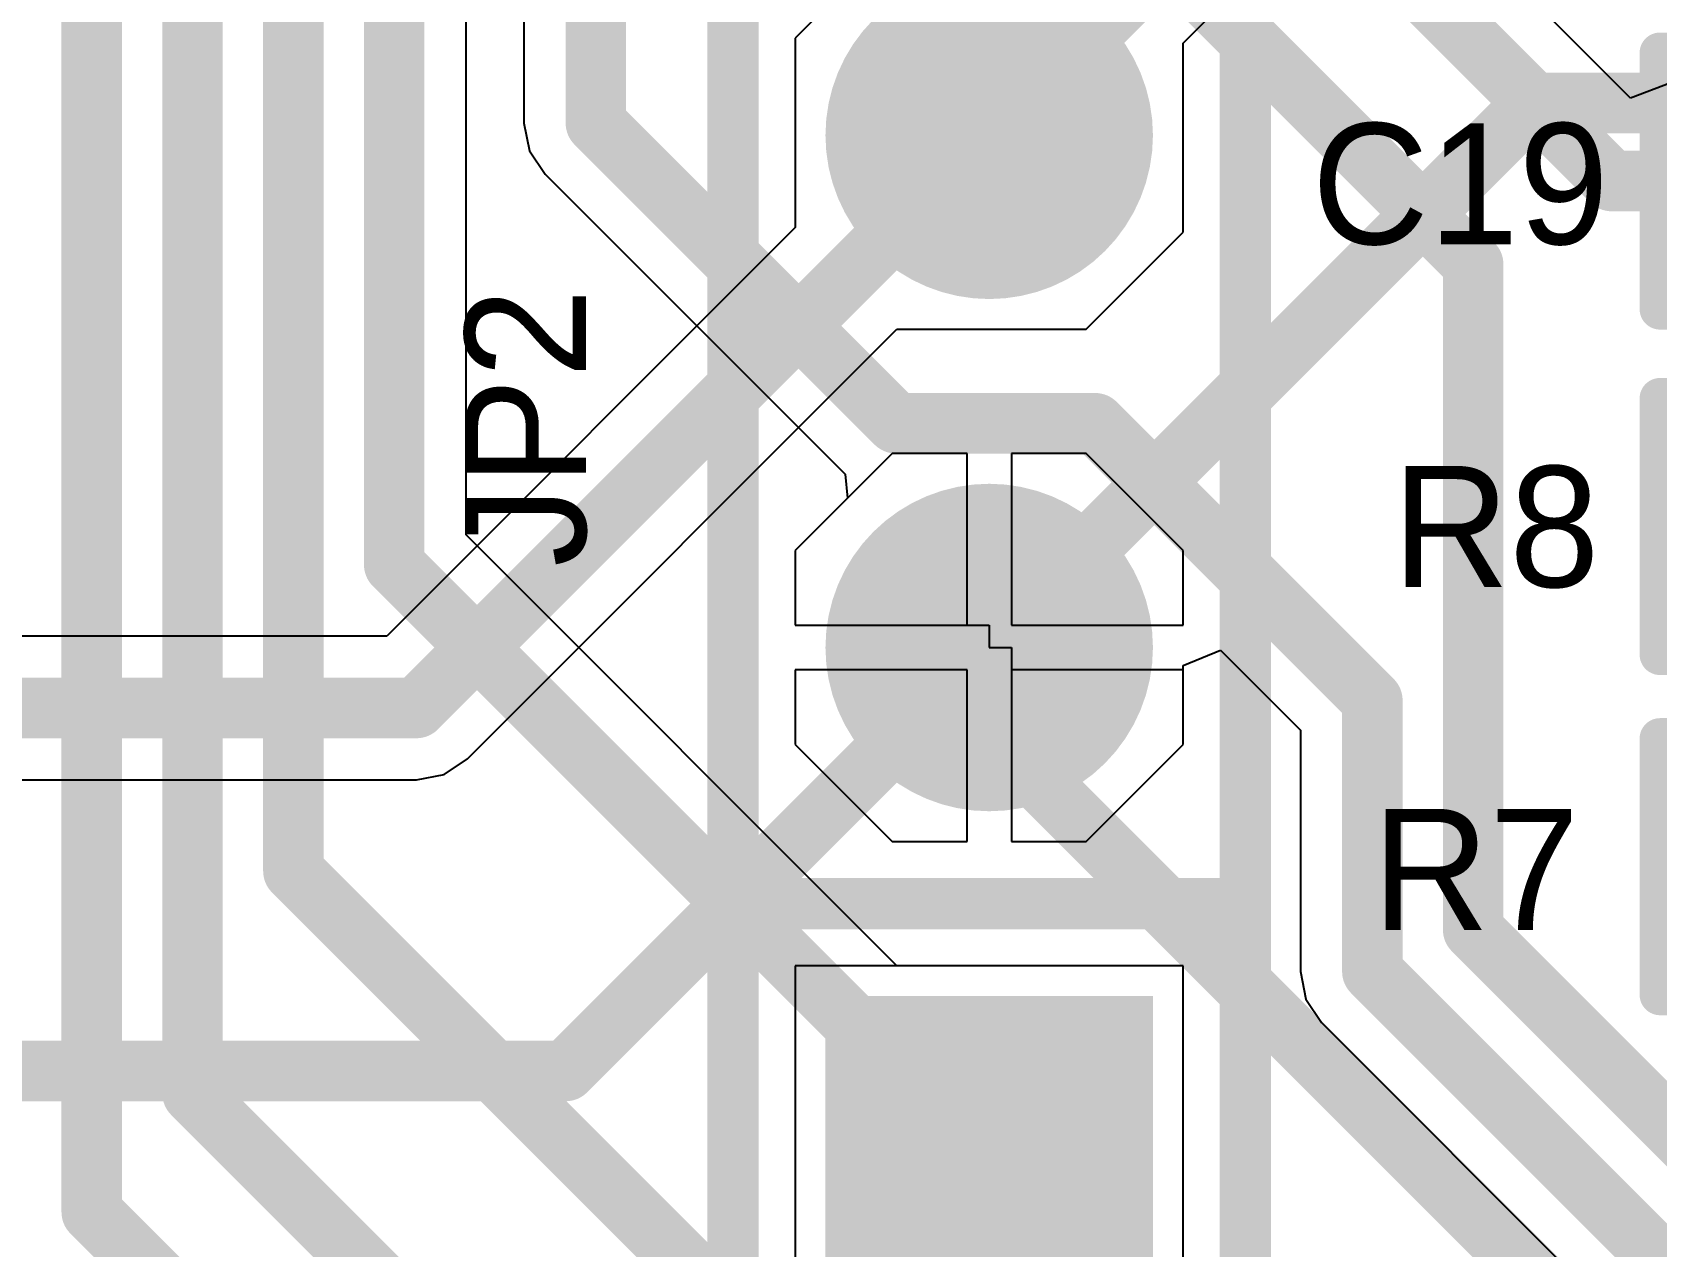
# Model space of a CAD drawing. Header units: millimetres. Extents: x 59 to 152, y 30 to 146.
# Drawn here: x 75.96 to 84.01, y 106.23 to 112.25 of the extents above; entities that cross this region are included whole.
import ezdxf

# ---------------------------------------------------------------- set-up
doc = ezdxf.new("R2010")
doc.units = ezdxf.units.MM
for name, color, linetype in [('BottomLayer', 5, 'Continuous'), ('BottomSolder', 6, 'Continuous'), ('Mechanical16', 56, 'Continuous'), ('Mechanical6', 56, 'Continuous'), ('MultiLayer', 9, 'Continuous'), ('PadHoleLayer', 156, 'Continuous'), ('TopLayer', 1, 'Continuous'), ('TopOverlay', 2, 'Continuous'), ('TopPaste', 8, 'Continuous'), ('TopSolder', 216, 'Continuous')]:
    doc.layers.add(name, color=color, linetype=linetype)

# ---------------------------------------------------------------- blocks, each defined once
blk = doc.blocks.new('C0603_191')
at = {"layer": 'Mechanical16'}
for points, const_width in [([(0.8635999999999999, 0.4064), (-0.85000084, 0.4064)], 0.0254), ([(-0.85000084, 0.4064), (-0.85000084, -0.3999992)], 0.0254), ([(0.8635999999999999, 0.4064), (0.8635999999999999, -0.3999992)], 0.0254), ([(0.4572, 0.3302), (-0.43200066, 0.3302)], 0.1016), ([(0.4572, -0.30599888), (-0.43200066, -0.30599888)], 0.1016), ([(0.8635999999999999, -0.3999992), (-0.85000084, -0.3999992)], 0.0254)]:
    blk.add_lwpolyline(points, dxfattribs=dict(at, const_width=const_width))
for points, const_width in [([(-0.85635084, 0.4064, 1), (-0.8436508399999999, 0.4064, 1)], 0.0127), ([(-0.85635084, 0.4064, 1), (-0.8436508399999999, 0.4064, 1)], 0.0127), ([(0.85725, 0.4064, 1), (0.86995, 0.4064, 1)], 0.0127), ([(0.85725, 0.4064, 1), (0.86995, 0.4064, 1)], 0.0127), ([(-0.45740066, 0.3302, 1), (-0.40660066, 0.3302, 1)], 0.0508), ([(0.4318, 0.3302, 1), (0.4826, 0.3302, 1)], 0.0508), ([(-0.45740066, -0.30599888, 1), (-0.40660066, -0.30599888, 1)], 0.0508), ([(0.4318, -0.30599888, 1), (0.4826, -0.30599888, 1)], 0.0508), ([(-0.85635084, -0.3999992, 1), (-0.8436508399999999, -0.3999992, 1)], 0.0127), ([(-0.85635084, -0.3999992, 1), (-0.8436508399999999, -0.3999992, 1)], 0.0127), ([(0.85725, -0.3999992, 1), (0.86995, -0.3999992, 1)], 0.0127), ([(0.85725, -0.3999992, 1), (0.86995, -0.3999992, 1)], 0.0127)]:
    blk.add_lwpolyline(points, format="xyb", close=True, dxfattribs=dict(at, const_width=const_width))
for points in [[(-0.8382660399999999, -0.39991792), (-0.43186604, -0.39991792), (-0.8382660399999999, 0.40648128), (-0.43186604, 0.40648128)], [(0.43173396, -0.39991792), (0.83813396, -0.39991792), (0.43173396, 0.40648128), (0.83813396, 0.40648128)]]:
    blk.add_solid(points, dxfattribs=at)
at = {"layer": 'Mechanical6'}
blk.add_solid([(-0.199898, -0.40010842), (0.2032, -0.40010842), (-0.199898, 0.40639238), (0.2032, 0.40639238)], dxfattribs=at)
at = {"layer": 'TopLayer'}
for points in [[(-1.2192, -0.4064), (-0.3048, -0.4064), (-1.2192, 0.4064), (-0.3048, 0.4064)], [(0.3048, -0.4064), (1.2192, -0.4064), (0.3048, 0.4064), (1.2192, 0.4064)]]:
    blk.add_solid(points, dxfattribs=at)
at = {"layer": 'TopOverlay', "const_width": 0.2032}
for points in [[(1.4732, 0.635), (-1.4605, 0.635)], [(-1.4605, 0.635), (-1.4605, -0.635)], [(1.4732, 0.635), (1.4732, -0.635)], [(1.4732, -0.635), (-1.4605, -0.635)]]:
    blk.add_lwpolyline(points, dxfattribs=at)
at = {"layer": 'TopOverlay', "const_width": 0.1016}
for points in [[(-1.5113, 0.635, 1), (-1.4097, 0.635, 1)], [(-1.5113, 0.635, 1), (-1.4097, 0.635, 1)], [(1.4224, 0.635, 1), (1.524, 0.635, 1)], [(1.4224, 0.635, 1), (1.524, 0.635, 1)], [(-1.5113, -0.635, 1), (-1.4097, -0.635, 1)], [(-1.5113, -0.635, 1), (-1.4097, -0.635, 1)], [(1.4224, -0.635, 1), (1.524, -0.635, 1)], [(1.4224, -0.635, 1), (1.524, -0.635, 1)]]:
    blk.add_lwpolyline(points, format="xyb", close=True, dxfattribs=at)
at = {"layer": 'TopPaste'}
for points in [[(-1.2192, -0.4064), (-0.3048, -0.4064), (-1.2192, 0.4064), (-0.3048, 0.4064)], [(0.3048, -0.4064), (1.2192, -0.4064), (0.3048, 0.4064), (1.2192, 0.4064)]]:
    blk.add_solid(points, dxfattribs=at)
at = {"layer": 'TopSolder'}
for points in [[(-1.2691999, -0.4563999), (-0.2548001, -0.4563999), (-1.2691999, 0.4563999), (-0.2548001, 0.4563999)], [(0.2548001, -0.4563999), (1.2691999, -0.4563999), (0.2548001, 0.4563999), (1.2691999, 0.4563999)]]:
    blk.add_solid(points, dxfattribs=at)
blk = doc.blocks.new('1X03_240')
at = {"layer": 'BottomLayer', "const_width": 0.762}
for points in [[(-0.381, 0, 1), (0.381, 0, 1)], [(2.159, 0, 1), (2.921, 0, 1)]]:
    blk.add_lwpolyline(points, format="xyb", close=True, dxfattribs=at)
at = {"layer": 'BottomLayer'}
blk.add_solid([(-1.778, -0.762), (-1.778, 0.762), (-3.302, -0.762), (-3.302, 0.762)], dxfattribs=at)
at = {"layer": 'BottomSolder', "const_width": 0.8119999}
for points in [[(-0.40599868, 0, 1), (0.40599868, 0, 1)], [(2.13400132, 0, 1), (2.94599868, 0, 1)]]:
    blk.add_lwpolyline(points, format="xyb", close=True, dxfattribs=at)
at = {"layer": 'BottomSolder'}
blk.add_solid([(-1.7280001, -0.8119999), (-1.7280001, 0.8119999), (-3.3519999, -0.8119999), (-3.3519999, 0.8119999)], dxfattribs=at)
at = {"layer": 'Mechanical16'}
for points in [[(-2.79362408, -0.254), (-2.28562408, -0.254), (-2.79362408, 0.254), (-2.28562408, 0.254)], [(-0.25362408, -0.254), (0.25437592, -0.254), (-0.25362408, 0.254), (0.25437592, 0.254)], [(2.28637592, -0.254), (2.79437592, -0.254), (2.28637592, 0.254), (2.79437592, 0.254)]]:
    blk.add_solid(points, dxfattribs=at)
at = {"layer": 'MultiLayer', "const_width": 0.762}
for points in [[(-0.381, 0, 1), (0.381, 0, 1)], [(2.159, 0, 1), (2.921, 0, 1)]]:
    blk.add_lwpolyline(points, format="xyb", close=True, dxfattribs=at)
at = {"layer": 'MultiLayer'}
blk.add_solid([(-1.778, -0.762), (-1.778, 0.762), (-3.302, -0.762), (-3.302, 0.762)], dxfattribs=at)
at = {"layer": 'PadHoleLayer', "const_width": 0.508}
for points in [[(-2.794, 0, 1), (-2.286, 0, 1)], [(-0.254, 0, 1), (0.254, 0, 1)], [(2.286, 0, 1), (2.794, 0, 1)]]:
    blk.add_lwpolyline(points, format="xyb", close=True, dxfattribs=at)
at = {"layer": 'TopLayer', "const_width": 0.762}
for points in [[(-0.381, 0, 1), (0.381, 0, 1)], [(2.159, 0, 1), (2.921, 0, 1)]]:
    blk.add_lwpolyline(points, format="xyb", close=True, dxfattribs=at)
at = {"layer": 'TopLayer'}
blk.add_solid([(-1.778, -0.762), (-1.778, 0.762), (-3.302, -0.762), (-3.302, 0.762)], dxfattribs=at)
at = {"layer": 'TopOverlay', "const_width": 0.254}
for points in [[(-3.81, 1.27), (-3.81, -1.27)], [(-3.81, 1.27), (-1.27, 1.27)], [(-1.27, 1.27), (3.81, 1.27)], [(-1.27, 1.27), (-1.27, -1.27)], [(3.81, 1.27), (3.81, -1.27)], [(-3.81, -1.27), (3.81, -1.27)]]:
    blk.add_lwpolyline(points, dxfattribs=at)
at = {"layer": 'TopOverlay', "const_width": 0.127}
for points in [[(-3.8735, 1.27, 1), (-3.7465, 1.27, 1)], [(-3.8735, 1.27, 1), (-3.7465, 1.27, 1)], [(-1.3335, 1.27, 1), (-1.2065, 1.27, 1)], [(-1.3335, 1.27, 1), (-1.2065, 1.27, 1)], [(-1.3335, 1.27, 1), (-1.2065, 1.27, 1)], [(3.7465, 1.27, 1), (3.8735, 1.27, 1)], [(3.7465, 1.27, 1), (3.8735, 1.27, 1)], [(-3.8735, -1.27, 1), (-3.7465, -1.27, 1)], [(-3.8735, -1.27, 1), (-3.7465, -1.27, 1)], [(-1.3335, -1.27, 1), (-1.2065, -1.27, 1)], [(3.7465, -1.27, 1), (3.8735, -1.27, 1)], [(3.7465, -1.27, 1), (3.8735, -1.27, 1)]]:
    blk.add_lwpolyline(points, format="xyb", close=True, dxfattribs=at)
at = {"layer": 'TopSolder', "const_width": 0.8119999}
for points in [[(-0.40599868, 0, 1), (0.40599868, 0, 1)], [(2.13400132, 0, 1), (2.94599868, 0, 1)]]:
    blk.add_lwpolyline(points, format="xyb", close=True, dxfattribs=at)
at = {"layer": 'TopSolder'}
blk.add_solid([(-1.7280001, -0.8119999), (-1.7280001, 0.8119999), (-3.3519999, -0.8119999), (-3.3519999, 0.8119999)], dxfattribs=at)
blk = doc.blocks.new('R0603_259')
at = {"layer": 'Mechanical16'}
for points, const_width in [([(-0.85000084, -0.3999992), (-0.85000084, 0.4064)], 0.0254), ([(-0.85000084, 0.4064), (0.8635999999999999, 0.4064)], 0.0254), ([(0.8635999999999999, -0.3999992), (0.8635999999999999, 0.4064)], 0.0254), ([(-0.43200066, 0.3302), (0.4572, 0.3302)], 0.1016), ([(-0.43200066, -0.30599888), (0.4572, -0.30599888)], 0.1016), ([(-0.85000084, -0.3999992), (0.8635999999999999, -0.3999992)], 0.0254)]:
    blk.add_lwpolyline(points, dxfattribs=dict(at, const_width=const_width))
for points, const_width in [([(-0.85635084, 0.4064, 1), (-0.8436508399999999, 0.4064, 1)], 0.0127), ([(-0.85635084, 0.4064, 1), (-0.8436508399999999, 0.4064, 1)], 0.0127), ([(0.85725, 0.4064, 1), (0.86995, 0.4064, 1)], 0.0127), ([(0.85725, 0.4064, 1), (0.86995, 0.4064, 1)], 0.0127), ([(-0.45740066, 0.3302, 1), (-0.40660066, 0.3302, 1)], 0.0508), ([(0.4318, 0.3302, 1), (0.4826, 0.3302, 1)], 0.0508), ([(-0.45740066, -0.30599888, 1), (-0.40660066, -0.30599888, 1)], 0.0508), ([(0.4318, -0.30599888, 1), (0.4826, -0.30599888, 1)], 0.0508), ([(-0.85635084, -0.3999992, 1), (-0.8436508399999999, -0.3999992, 1)], 0.0127), ([(-0.85635084, -0.3999992, 1), (-0.8436508399999999, -0.3999992, 1)], 0.0127), ([(0.85725, -0.3999992, 1), (0.86995, -0.3999992, 1)], 0.0127), ([(0.85725, -0.3999992, 1), (0.86995, -0.3999992, 1)], 0.0127)]:
    blk.add_lwpolyline(points, format="xyb", close=True, dxfattribs=dict(at, const_width=const_width))
for points in [[(-0.83817714, -0.4001897), (-0.4317771399999999, -0.4001897), (-0.83817714, 0.4062095), (-0.4317771399999999, 0.4062095)], [(0.43182286, -0.4001897), (0.8382228599999999, -0.4001897), (0.43182286, 0.4062095), (0.8382228599999999, 0.4062095)]]:
    blk.add_solid(points, dxfattribs=at)
at = {"layer": 'Mechanical6'}
blk.add_solid([(-0.19991324, -0.40010334), (0.20318476, -0.40010334), (-0.19991324, 0.40639746), (0.20318476, 0.40639746)], dxfattribs=at)
at = {"layer": 'TopLayer'}
for points in [[(-1.2192, -0.4064), (-0.3048, -0.4064), (-1.2192, 0.4064), (-0.3048, 0.4064)], [(0.3048, -0.4064), (1.2192, -0.4064), (0.3048, 0.4064), (1.2192, 0.4064)]]:
    blk.add_solid(points, dxfattribs=at)
at = {"layer": 'TopOverlay', "const_width": 0.2032}
for points in [[(-1.4605, -0.635), (-1.4605, 0.635)], [(-1.4605, 0.635), (1.4732, 0.635)], [(1.4732, -0.635), (1.4732, 0.635)], [(-1.4605, -0.635), (1.4732, -0.635)]]:
    blk.add_lwpolyline(points, dxfattribs=at)
at = {"layer": 'TopOverlay', "const_width": 0.1016}
for points in [[(-1.5113, 0.635, 1), (-1.4097, 0.635, 1)], [(-1.5113, 0.635, 1), (-1.4097, 0.635, 1)], [(1.4224, 0.635, 1), (1.524, 0.635, 1)], [(1.4224, 0.635, 1), (1.524, 0.635, 1)], [(-1.5113, -0.635, 1), (-1.4097, -0.635, 1)], [(-1.5113, -0.635, 1), (-1.4097, -0.635, 1)], [(1.4224, -0.635, 1), (1.524, -0.635, 1)], [(1.4224, -0.635, 1), (1.524, -0.635, 1)]]:
    blk.add_lwpolyline(points, format="xyb", close=True, dxfattribs=at)
at = {"layer": 'TopPaste'}
for points in [[(-1.2192, -0.4064), (-0.3048, -0.4064), (-1.2192, 0.4064), (-0.3048, 0.4064)], [(0.3048, -0.4064), (1.2192, -0.4064), (0.3048, 0.4064), (1.2192, 0.4064)]]:
    blk.add_solid(points, dxfattribs=at)
at = {"layer": 'TopSolder'}
for points in [[(-1.2691999, -0.4563999), (-0.2548001, -0.4563999), (-1.2691999, 0.4563999), (-0.2548001, 0.4563999)], [(0.2548001, -0.4563999), (1.2691999, -0.4563999), (0.2548001, 0.4563999), (1.2691999, 0.4563999)]]:
    blk.add_solid(points, dxfattribs=at)
blk = doc.blocks.new('R0603_260')
at = {"layer": 'Mechanical16'}
for points, const_width in [([(-0.85000084, 0.4064), (-0.85000084, -0.3999992)], 0.0254), ([(0.8635999999999999, 0.4064), (-0.85000084, 0.4064)], 0.0254), ([(0.8635999999999999, 0.4064), (0.8635999999999999, -0.3999992)], 0.0254), ([(0.4572, 0.3302), (-0.43200066, 0.3302)], 0.1016), ([(0.4572, -0.30599888), (-0.43200066, -0.30599888)], 0.1016), ([(0.8635999999999999, -0.3999992), (-0.85000084, -0.3999992)], 0.0254)]:
    blk.add_lwpolyline(points, dxfattribs=dict(at, const_width=const_width))
for points, const_width in [([(-0.85635084, 0.4064, 1), (-0.8436508399999999, 0.4064, 1)], 0.0127), ([(-0.85635084, 0.4064, 1), (-0.8436508399999999, 0.4064, 1)], 0.0127), ([(0.85725, 0.4064, 1), (0.86995, 0.4064, 1)], 0.0127), ([(0.85725, 0.4064, 1), (0.86995, 0.4064, 1)], 0.0127), ([(-0.45740066, 0.3302, 1), (-0.40660066, 0.3302, 1)], 0.0508), ([(0.4318, 0.3302, 1), (0.4826, 0.3302, 1)], 0.0508), ([(-0.45740066, -0.30599888, 1), (-0.40660066, -0.30599888, 1)], 0.0508), ([(0.4318, -0.30599888, 1), (0.4826, -0.30599888, 1)], 0.0508), ([(-0.85635084, -0.3999992, 1), (-0.8436508399999999, -0.3999992, 1)], 0.0127), ([(-0.85635084, -0.3999992, 1), (-0.8436508399999999, -0.3999992, 1)], 0.0127), ([(0.85725, -0.3999992, 1), (0.86995, -0.3999992, 1)], 0.0127), ([(0.85725, -0.3999992, 1), (0.86995, -0.3999992, 1)], 0.0127)]:
    blk.add_lwpolyline(points, format="xyb", close=True, dxfattribs=dict(at, const_width=const_width))
for points in [[(-0.83967574, -0.3999865), (-0.43327574, -0.3999865), (-0.83967574, 0.4064127), (-0.43327574, 0.4064127)], [(0.43032426, -0.3999865), (0.83672426, -0.3999865), (0.43032426, 0.4064127), (0.83672426, 0.4064127)]]:
    blk.add_solid(points, dxfattribs=at)
at = {"layer": 'Mechanical6'}
blk.add_solid([(-0.19990308, -0.40010334), (0.20319492, -0.40010334), (-0.19990308, 0.40639746), (0.20319492, 0.40639746)], dxfattribs=at)
at = {"layer": 'TopLayer'}
for points in [[(-1.2192, -0.4064), (-0.3048, -0.4064), (-1.2192, 0.4064), (-0.3048, 0.4064)], [(0.3048, -0.4064), (1.2192, -0.4064), (0.3048, 0.4064), (1.2192, 0.4064)]]:
    blk.add_solid(points, dxfattribs=at)
at = {"layer": 'TopOverlay', "const_width": 0.2032}
for points in [[(-1.4605, 0.635), (-1.4605, -0.635)], [(1.4732, 0.635), (-1.4605, 0.635)], [(1.4732, 0.635), (1.4732, -0.635)], [(1.4732, -0.635), (-1.4605, -0.635)]]:
    blk.add_lwpolyline(points, dxfattribs=at)
at = {"layer": 'TopOverlay', "const_width": 0.1016}
for points in [[(-1.5113, 0.635, 1), (-1.4097, 0.635, 1)], [(-1.5113, 0.635, 1), (-1.4097, 0.635, 1)], [(1.4224, 0.635, 1), (1.524, 0.635, 1)], [(1.4224, 0.635, 1), (1.524, 0.635, 1)], [(-1.5113, -0.635, 1), (-1.4097, -0.635, 1)], [(-1.5113, -0.635, 1), (-1.4097, -0.635, 1)], [(1.4224, -0.635, 1), (1.524, -0.635, 1)], [(1.4224, -0.635, 1), (1.524, -0.635, 1)]]:
    blk.add_lwpolyline(points, format="xyb", close=True, dxfattribs=at)
at = {"layer": 'TopPaste'}
for points in [[(-1.2192, -0.4064), (-0.3048, -0.4064), (-1.2192, 0.4064), (-0.3048, 0.4064)], [(0.3048, -0.4064), (1.2192, -0.4064), (0.3048, 0.4064), (1.2192, 0.4064)]]:
    blk.add_solid(points, dxfattribs=at)
at = {"layer": 'TopSolder'}
for points in [[(-1.2691999, -0.4563999), (-0.2548001, -0.4563999), (-1.2691999, 0.4563999), (-0.2548001, 0.4563999)], [(0.2548001, -0.4563999), (1.2691999, -0.4563999), (0.2548001, 0.4563999), (1.2691999, 0.4563999)]]:
    blk.add_solid(points, dxfattribs=at)

msp = doc.modelspace()

# ---------------------------------------------------------------- linework, layer by layer
at = {"layer": 'BottomLayer'}
for p, q in [((80.21900136, 112.70199964), (79.73800156, 112.22099984)), ((81.66200076, 112.19732704), (82.15233506, 112.68766134)), ((79.73800156, 112.22099984), (79.73800156, 111.28267304)), ((81.66200076, 111.25900024), (81.66200076, 112.19732704)), ((79.73800156, 111.28267304), (77.71218646, 109.25685794)), ((81.18100095999999, 110.77800044), (81.66200076, 111.25900024)), ((78.11233806, 108.64766434), (80.24267415999999, 110.77800044)), ((80.24267415999999, 110.77800044), (81.18100095999999, 110.77800044)), ((80.21900136, 110.16199964), (79.73800156, 109.68099984)), ((80.59000137999999, 110.16199964), (80.21900136, 110.16199964)), ((80.59000137999999, 109.31000998), (80.59000137999999, 110.16199964)), ((81.18100095999999, 110.16199964), (80.81000094, 110.16199964)), ((80.81000094, 110.16199964), (80.81000094, 109.31000998)), ((81.66200076, 109.68099984), (81.18100095999999, 110.16199964)), ((79.73800156, 109.68099984), (79.73800156, 109.31000998)), ((81.66200076, 109.31000998), (81.66200076, 109.68099984)), ((79.73800156, 109.31000998), (80.59000137999999, 109.31000998)), ((80.81000094, 109.31000998), (81.66200076, 109.31000998)), ((77.71218646, 109.25685794), (71.5628998, 109.25685794)), ((80.59000137999999, 109.09001042), (79.73800156, 109.09001042)), ((79.73800156, 109.09001042), (79.73800156, 108.71900024)), ((80.59000137999999, 108.23800044), (80.59000137999999, 109.09001042)), ((81.66200076, 109.09001042), (80.81000094, 109.09001042)), ((80.81000094, 109.09001042), (80.81000094, 108.23800044)), ((81.66200076, 108.71900024), (81.66200076, 109.09001042)), ((79.73800156, 108.71900024), (80.21900136, 108.23800044)), ((81.18100095999999, 108.23800044), (81.66200076, 108.71900024)), ((77.99656485999999, 108.57030864), (78.11233806, 108.64766434)), ((77.86000175999999, 108.54314334), (77.99656485999999, 108.57030864)), ((71.71222639999999, 108.54314334), (77.86000175999999, 108.54314334)), ((80.21900136, 108.23800044), (80.59000137999999, 108.23800044)), ((80.81000094, 108.23800044), (81.18100095999999, 108.23800044)), ((81.66200076, 107.62199964), (79.73800156, 107.62199964)), ((79.73800156, 107.62199964), (79.73800156, 105.69800044)), ((81.66200076, 105.69800044), (81.66200076, 107.62199964))]:
    msp.add_line(p, q, dxfattribs=at)
at = {"layer": 'BottomLayer', "const_width": 0.2999994}
for points in [[(80.70000116, 111.74000004), (81.89999875999999, 112.93999764)], [(80.70000116, 109.20000004), (83.40000083999999, 111.89999972)], [(83.40000083999999, 111.89999972), (84.39999884, 111.89999972)], [(77.86000175999999, 108.90000064), (80.70000116, 111.74000004)], [(78.60000027999999, 107.09999916), (80.70000116, 109.20000004)], [(71.19999983999999, 108.90000064), (77.86000175999999, 108.90000064)], [(70.90000044, 107.09999916), (78.60000027999999, 107.09999916)]]:
    msp.add_lwpolyline(points, dxfattribs=at)
at = {"layer": 'BottomLayer', "const_width": 0.1499997}
for points in [[(83.32500225999999, 111.89999972, 1), (83.47499941999999, 111.89999972, 1)], [(83.32500225999999, 111.89999972, 1), (83.47499941999999, 111.89999972, 1)], [(80.62500258, 111.74000004, 1), (80.77499974, 111.74000004, 1)], [(80.62500258, 111.74000004, 1), (80.77499974, 111.74000004, 1)], [(80.62500258, 109.20000004, 1), (80.77499974, 109.20000004, 1)], [(80.62500258, 109.20000004, 1), (80.77499974, 109.20000004, 1)], [(77.78500317999999, 108.90000064, 1), (77.93500034, 108.90000064, 1)], [(77.78500317999999, 108.90000064, 1), (77.93500034, 108.90000064, 1)], [(78.52500169999999, 107.09999916, 1), (78.67499886, 107.09999916, 1)], [(78.52500169999999, 107.09999916, 1), (78.67499886, 107.09999916, 1)]]:
    msp.add_lwpolyline(points, format="xyb", close=True, dxfattribs=at)
at = {"layer": 'TopLayer'}
for p, q in [((78.10659765999999, 109.75807614), (78.10659765999999, 116.96818872)), ((78.39288106, 116.8389332), (78.39288106, 111.79999992)), ((83.88079997999999, 111.92387318), (82.2086494, 113.59602376)), ((84.08079957999999, 112.00006302), (83.88079997999999, 111.92387318)), ((78.39288106, 111.79999992), (78.42004636, 111.66343682)), ((78.42004636, 111.66343682), (78.49740206, 111.54766362)), ((78.49740206, 111.54766362), (79.98540263999999, 110.05966304)), ((79.98540263999999, 110.05966304), (79.99717045999999, 109.94016874)), ((79.99717045999999, 109.94016874), (79.73800156, 109.68099984)), ((80.24267415999999, 107.62199964), (78.10659765999999, 109.75807614)), ((79.73800156, 109.68099984), (79.73800156, 109.31000998)), ((79.73800156, 109.31000998), (80.70000116, 109.31000998)), ((80.70000116, 109.31000998), (80.70000116, 109.2000102)), ((80.70000116, 109.2000102), (80.81000094, 109.2000102)), ((80.81000094, 109.2000102), (80.81000094, 108.23800044)), ((81.66200076, 109.10998752), (81.84677814, 109.1865228)), ((81.84677814, 109.1865228), (82.2431426, 108.79015834)), ((80.59000137999999, 109.09001042), (79.73800156, 109.09001042)), ((79.73800156, 109.09001042), (79.73800156, 108.71900024)), ((80.59000137999999, 108.23800044), (80.59000137999999, 109.09001042)), ((81.66200076, 108.71900024), (81.66200076, 109.10998752)), ((79.73800156, 108.71900024), (80.21900136, 108.23800044)), ((81.18100095999999, 108.23800044), (81.66200076, 108.71900024)), ((82.2431426, 108.79015834), (82.2431426, 107.59289632)), ((80.21900136, 108.23800044), (80.59000137999999, 108.23800044)), ((80.81000094, 108.23800044), (81.18100095999999, 108.23800044)), ((81.66200076, 107.62199964), (80.24267415999999, 107.62199964)), ((81.66200076, 105.69800298), (81.66200076, 107.62199964)), ((82.2431426, 107.59289632), (82.27030789999999, 107.45633322)), ((82.27030789999999, 107.45633322), (82.34766359999999, 107.34056002)), ((82.34766359999999, 107.34056002), (83.94055856, 105.74766506))]:
    msp.add_line(p, q, dxfattribs=at)
at = {"layer": 'TopLayer', "const_width": 0.2999994}
for points in [[(76.24973828, 106.40026218), (76.24973828, 118.24999972)], [(76.74973982, 106.98825186), (76.74973982, 118.24999972)], [(77.24974136, 108.0912875), (77.24974136, 118.24999718)], [(77.74974035999999, 109.61026084), (77.74974035999999, 118.24999972)], [(78.74973836, 111.79999992), (78.74973836, 118.24999972)], [(81.7000017, 113.59999886), (83.78685808, 111.51314248)], [(81.34800088, 112.85199934), (83.09999889999999, 111.10000132)], [(78.74973836, 111.79999992), (80.23773894, 110.31199934)], [(83.78685808, 111.51314248), (84.52529958, 111.51314248)], [(83.09999889999999, 107.8000003), (83.09999889999999, 111.10000132)], [(80.23773894, 110.31199934), (81.2259742, 110.31199934)], [(81.2259742, 110.31199934), (82.5999999, 108.93797364)], [(77.74974035999999, 109.61026084), (80.70000116, 106.66000004)], [(80.70000116, 108.78579208), (80.70000116, 109.20000004)], [(82.5999999, 107.59289632), (82.5999999, 108.93797364)], [(80.70000116, 108.78579208), (83.98579088, 105.50000236)], [(77.24974136, 108.0912875), (79.79302812, 105.54800074)], [(83.09999889999999, 107.8000003), (84.39999884, 106.50000036)], [(82.5999999, 107.59289632), (84.19289486, 106.00000136)], [(76.74973982, 106.98825186), (79.23799494, 104.49999674)], [(76.24973828, 106.40026218), (77.40000013999999, 105.25000032)]]:
    msp.add_lwpolyline(points, dxfattribs=at)
at = {"layer": 'TopLayer', "const_width": 0.1499997}
for points in [[(78.67473978, 111.79999992, 1), (78.82473694, 111.79999992, 1)], [(78.67473978, 111.79999992, 1), (78.82473694, 111.79999992, 1)], [(83.71185949999999, 111.51314248, 1), (83.86185666, 111.51314248, 1)], [(83.71185949999999, 111.51314248, 1), (83.86185666, 111.51314248, 1)], [(83.02500031999999, 111.10000132, 1), (83.17499748, 111.10000132, 1)], [(83.02500031999999, 111.10000132, 1), (83.17499748, 111.10000132, 1)], [(80.16274036, 110.31199934, 1), (80.31273752, 110.31199934, 1)], [(80.16274036, 110.31199934, 1), (80.31273752, 110.31199934, 1)], [(81.15097562, 110.31199934, 1), (81.30097278, 110.31199934, 1)], [(81.15097562, 110.31199934, 1), (81.30097278, 110.31199934, 1)], [(77.67474177999999, 109.61026084, 1), (77.82473893999999, 109.61026084, 1)], [(77.67474177999999, 109.61026084, 1), (77.82473893999999, 109.61026084, 1)], [(80.62500258, 109.20000004, 1), (80.77499974, 109.20000004, 1)], [(82.52500132, 108.93797364, 1), (82.67499848, 108.93797364, 1)], [(82.52500132, 108.93797364, 1), (82.67499848, 108.93797364, 1)], [(80.62500258, 108.78579208, 1), (80.77499974, 108.78579208, 1)], [(80.62500258, 108.78579208, 1), (80.77499974, 108.78579208, 1)], [(77.17474278, 108.0912875, 1), (77.32473994, 108.0912875, 1)], [(77.17474278, 108.0912875, 1), (77.32473994, 108.0912875, 1)], [(83.02500031999999, 107.8000003, 1), (83.17499748, 107.8000003, 1)], [(83.02500031999999, 107.8000003, 1), (83.17499748, 107.8000003, 1)], [(82.52500132, 107.59289632, 1), (82.67499848, 107.59289632, 1)], [(82.52500132, 107.59289632, 1), (82.67499848, 107.59289632, 1)], [(76.67474123999999, 106.98825186, 1), (76.8247384, 106.98825186, 1)], [(76.67474123999999, 106.98825186, 1), (76.8247384, 106.98825186, 1)], [(80.62500258, 106.66000004, 1), (80.77499974, 106.66000004, 1)], [(76.17473969999999, 106.40026218, 1), (76.32473686, 106.40026218, 1)], [(76.17473969999999, 106.40026218, 1), (76.32473686, 106.40026218, 1)]]:
    msp.add_lwpolyline(points, format="xyb", close=True, dxfattribs=at)

# ---------------------------------------------------------------- block references
for name, p, rotation in [('1X03_240', (80.70000116, 109.20000004), 90), ('C0603_191', (85.49999917999999, 111.51314248), 180), ('R0603_260', (85.49999917999999, 109.80000138), 180), ('R0603_259', (85.48729918, 108.1131442), 360)]:
    msp.add_blockref(name, p, dxfattribs=dict(rotation=rotation))

# ---------------------------------------------------------------- texts
at = {"layer": 'TopOverlay'}
for s, p in [('C19', (82.3000005, 111.20000112)), ('R8', (82.69999969999999, 109.49999944)), ('R7', (82.5999999, 107.8000003))]:
    msp.add_text(s, height=0.5999987999999999, dxfattribs=at).set_placement(p)
msp.add_text('JP2', height=0.5999987999999999, rotation=90, dxfattribs=at).set_placement((78.70000008, 109.59999924))

doc.saveas('drawing.dxf')
